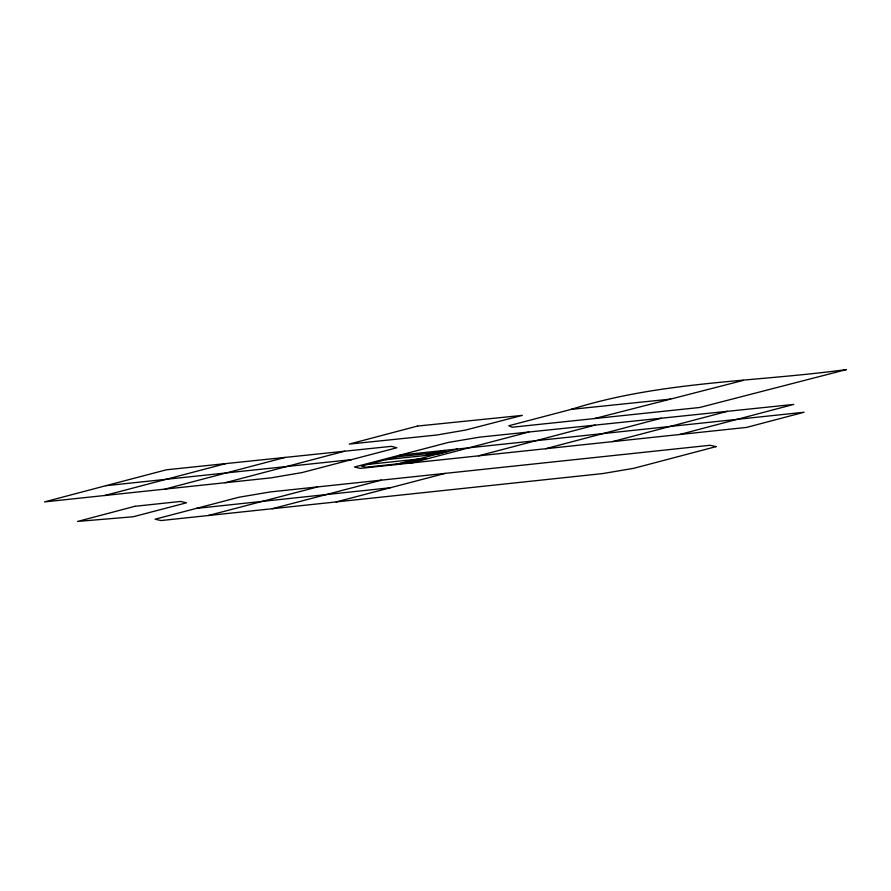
<?xml version="1.0" encoding="UTF-8"?>
<svg xmlns="http://www.w3.org/2000/svg" width="891" height="891" viewBox="0 0 891 891"><rect width="100%" height="100%" fill="white"/><g stroke="black" fill="none" stroke-linecap="round" stroke-linejoin="round"><path stroke-width="1.34" d="M105.806 485.706L44.55 501.889L270.853 477.877L301.96 472.598L396.896 447.761L391.327 446.346L166.394 469.791L105.806 485.706L351.555 459.633M164.969 489.103L285.198 457.406M225.256 482.71L344.694 451.202M444.308 450.412L424.784 455.568L385.491 459.734M395.459 464.556L413.212 459.879L426.31 458.486L408.546 463.164M457.406 449.019L439.642 453.708L426.555 455.101M411.564 462.952L528.797 432.024M478.567 455.836L595.021 425.118M545.559 448.73L661.256 418.224M612.551 441.613L727.412 411.33M679.677 434.496L793.758 404.414L479.692 437.136L448.507 442.404L354.462 467.018L360.287 468.388L746.613 427.402L804.072 412.243L399.936 455.123M104.704 495.507L225.835 463.587M571.254 409.359L508.794 425.764L512.113 427.235L699.736 407.477L846.45 369.565C754.666 382.061 660.287 381.114 571.254 409.359L670.544 399.101L743.462 380.357M208.294 515.521L317.541 486.931M272.212 508.728L381.404 480.149M336.197 501.923L445.266 473.377M594.776 418.48L670.544 399.101M196.287 508.416L389.991 487.789M367.727 464.423L418.636 459.021M417.511 426.054L349.25 444.086L436.857 435.008L465.603 430.052L522.326 415.384L417.511 426.054M135.009 506.288L77.617 521.435L133.216 516.758L186.497 502.814L180.673 501.444L135.009 506.288M396.15 456.927L361.323 466.116L366.023 467.218L402.041 463.398L447.048 451.525L396.15 456.927M716.074 446.625L633.88 468.287L602.773 473.567L161.004 520.556L155.112 519.186L239 497.234L270.118 491.955L710.127 445.266L716.074 446.625"/></g></svg>
